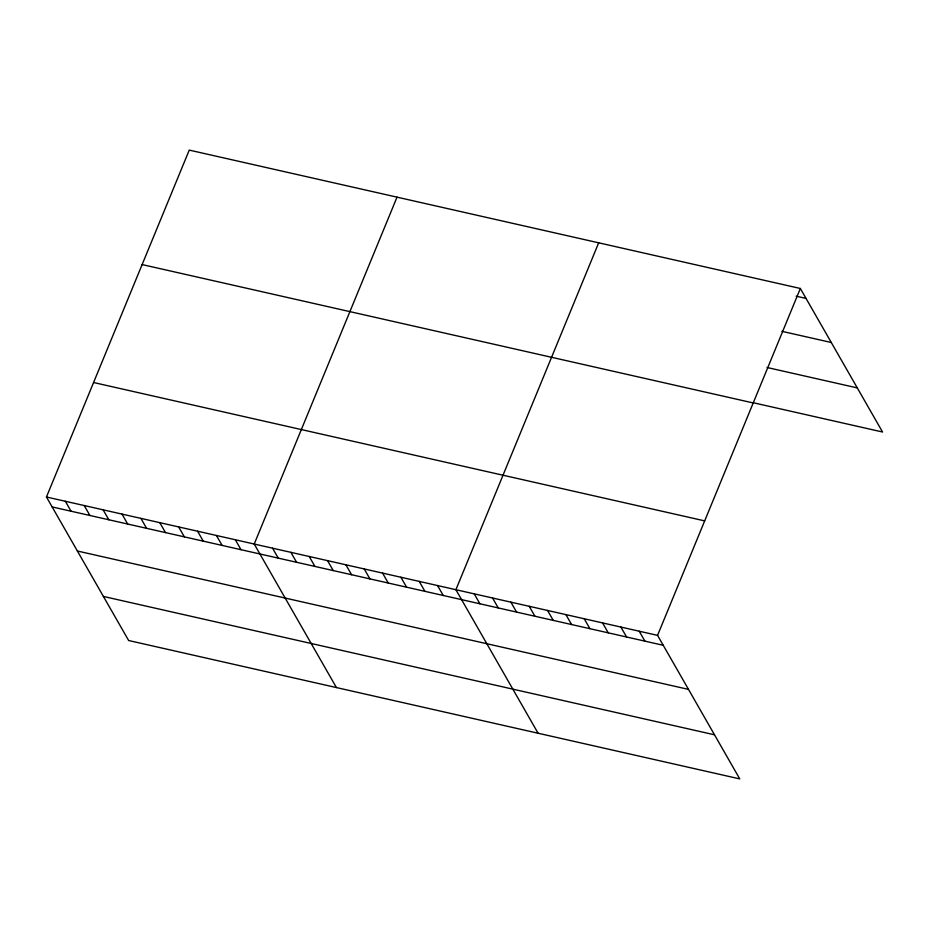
<?xml version="1.0" encoding="UTF-8"?>
<svg xmlns="http://www.w3.org/2000/svg" width="929" height="929" viewBox="0 0 929 929"><rect width="100%" height="100%" fill="white"/><g stroke="black" fill="none" stroke-linecap="round" stroke-linejoin="round"><path stroke-width="1.39" d="M46.45 496.992L657.558 635.366L739.751 778.897L128.655 640.522L46.45 496.992L189.249 150.103L800.345 288.478L882.55 432.008L754.22 402.954M397.02 197.157L254.221 544.034L336.426 687.565M598.682 242.817L455.895 589.706L538.088 733.236M657.558 635.366L800.345 288.478M796.165 296.177L806.035 298.418M781.928 331.328L831.292 342.499M767.04 367.489L857.304 387.916M142.125 264.579L753.222 402.954M93.574 382.516L704.681 520.89M52.14 506.932L663.248 645.295M77.386 551.013L688.494 689.388M103.398 596.441L714.506 734.804M639.222 631.209L644.912 641.149M620.886 627.063L626.576 636.992M602.561 622.906L608.251 632.846M584.225 618.76L589.915 628.689M565.889 614.603L571.579 624.543M547.553 610.458L553.243 620.386M529.228 606.3L534.918 616.241M510.892 602.155L516.582 612.095M492.556 597.997L498.246 607.938M474.22 593.852L479.91 603.792M437.559 585.549L443.249 595.489M419.223 581.403L424.913 591.332M400.887 577.246L406.577 587.186M382.562 573.1L388.252 583.029M364.226 568.943L369.916 578.883M345.89 564.797L351.58 574.726M327.554 560.64L333.244 570.58M309.229 556.494L314.919 566.423M290.893 552.337L296.583 562.277M272.557 548.191L278.247 558.12M235.339 539.761L241.029 549.701M216.445 535.487L222.136 545.416M197.563 531.202L203.254 541.142M178.67 526.929L184.36 536.869M159.776 522.655L165.478 532.584M140.894 518.382L146.585 528.311M122.001 514.097L127.691 524.037M103.119 509.824L108.809 519.764M84.225 505.55L89.916 515.479M65.344 501.265L71.034 511.205"/></g></svg>
